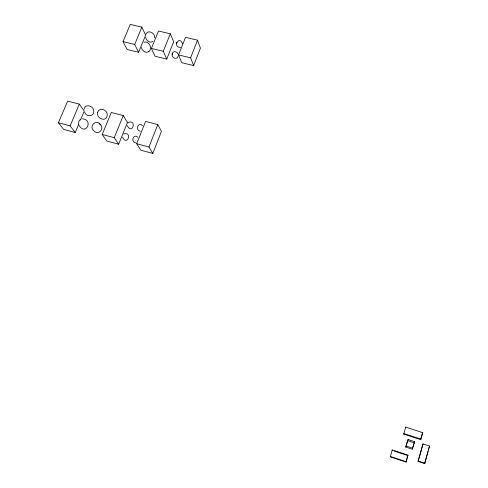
<?xml version="1.0" encoding="UTF-8"?>
<svg xmlns="http://www.w3.org/2000/svg" width="488" height="488" viewBox="0 0 488 488"><rect width="100%" height="100%" fill="white"/><g stroke="black" fill="none" stroke-linecap="round" stroke-linejoin="round"><path stroke-width="0.73" d="M178.083 56.364C177.034 60.665 170.922 57.383 172.264 53.839M172.294 53.71C172.825 50.557 177.37 51.319 177.998 54.07M180.731 47.391C172.044 47.879 179.291 34.459 182.488 43.871M172.124 54.491L172.41 53.174M176.497 43.523L176.644 42.852M176.662 42.749L176.79 42.194M84.137 109.135C85.284 102.956 94.257 106.195 93.775 111.496C94.111 117.035 85.931 116.919 84.668 112.234M424.664 463.6L429.611 446.056L423.029 443.903L418.088 461.416L424.664 463.6L427.915 451.467M428.299 450.04L429.068 447.185M418.088 461.416L423.029 443.903M420.68 439.615L422.748 432.661L405.711 427.134L403.716 434.082L420.68 439.615L422.242 433.869M405.985 462.069L408.011 455.164L392.242 449.942L390.29 456.841L405.985 462.069L407.584 456.25M412.232 449.222L414.641 441.689L408.078 439.542L407.535 440.634L405.754 447.087L412.232 449.222L414.641 441.689M405.754 447.087L408.078 439.542M392.108 450.326L392.242 449.942M390.29 456.841L390.412 456.487L406.205 461.752M193.632 65.575L200.422 48.153L197.524 40.162L185.531 37.35L178.559 54.949L181.786 62.714L193.632 65.575L190.601 57.834L197.524 40.162M152.811 153.421L161.449 131.357L157.783 124.599L145.577 121.414L136.689 143.71L140.739 150.17L152.811 153.421L148.956 146.998L136.689 143.71M148.956 146.998L157.783 124.599M166.744 59.078L173.643 41.822L170.312 33.788L158.508 31.018L151.414 48.446L155.074 56.26L166.744 59.078L163.273 51.289L170.312 33.788M118.651 144.216L127.466 122.433L123.238 115.583L111.276 112.466L102.212 134.474L106.811 141.026L118.651 144.216L114.235 137.695L102.212 134.474M405.498 427.659L405.711 427.134M114.235 137.695L123.238 115.583M138.616 52.283L145.631 35.203L141.856 27.121L130.241 24.4L123.031 41.639L127.13 49.508L138.616 52.283L134.7 44.438L141.856 27.121M403.716 434.082L403.918 433.594L420.985 439.157M80.465 120.072L84.253 111.087L79.337 104.133L67.673 101.089L58.389 122.732L63.678 129.399L75.219 132.51L78.714 124.22M75.219 132.51L70.113 125.873L79.337 104.133M145.875 34.136C148.236 29.146 155.288 33.166 154.72 37.826M408.011 455.164L407.779 455.524L394.249 451.04M422.437 433.149L422.748 432.661M429.257 446.471L429.611 446.056M127.746 122.872C137.073 117.919 132.785 135.89 127.216 125.587M148.663 51.716C153.079 48.727 149.029 40.48 143.942 42.194M80.264 119.548L78.824 121.292L78.653 124.416M152.97 41.462C149.938 43.566 146.028 40.51 145.625 37.277M123.623 133.944C132.992 131.248 127.24 146.797 122.525 137.189M141.435 47.476C141.898 50.703 145.766 53.729 148.828 51.63M82.417 118.804C93.922 119.743 85.571 136.225 79.154 125.495M123.031 41.639L134.7 44.438M151.414 48.446L163.273 51.289M178.559 54.949L190.601 57.834M58.389 122.732L70.113 125.873M135.719 142.88C130.15 142.051 133.633 132.956 137.921 137.317M407.535 440.634L414.001 442.75M406.272 446.087L412.848 448.252M418.381 461.093L424.993 463.289M140.355 131.26C134.828 130.394 138.281 121.329 142.563 125.684M100.705 124.904C96.63 118.218 88.005 126.538 94.062 131.028C98.576 136.152 105.17 127.935 99.888 124.111M99.015 123.275L99.79 124.025M97.637 112.673C96.203 118.273 105.866 122.518 107.165 115.894C108.647 110.27 98.93 106.024 97.637 112.673"/></g></svg>
